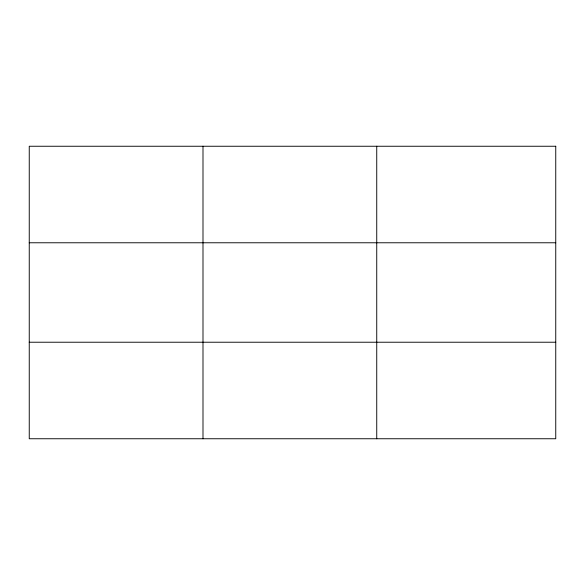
<?xml version="1.0" encoding="UTF-8"?>
<svg xmlns="http://www.w3.org/2000/svg" width="585" height="585" viewBox="0 0 585 585"><rect width="100%" height="100%" fill="white"/><g stroke="black" fill="none" stroke-linecap="round" stroke-linejoin="round"><path stroke-width="0.88" d="M202.995 438.75L202.995 146.25M376.74 438.75L376.74 146.25M29.25 242.775L555.75 242.775M29.25 342.225L555.75 342.225M555.75 146.25L29.25 146.25L29.25 438.75L555.75 438.75L555.75 146.25"/></g></svg>
